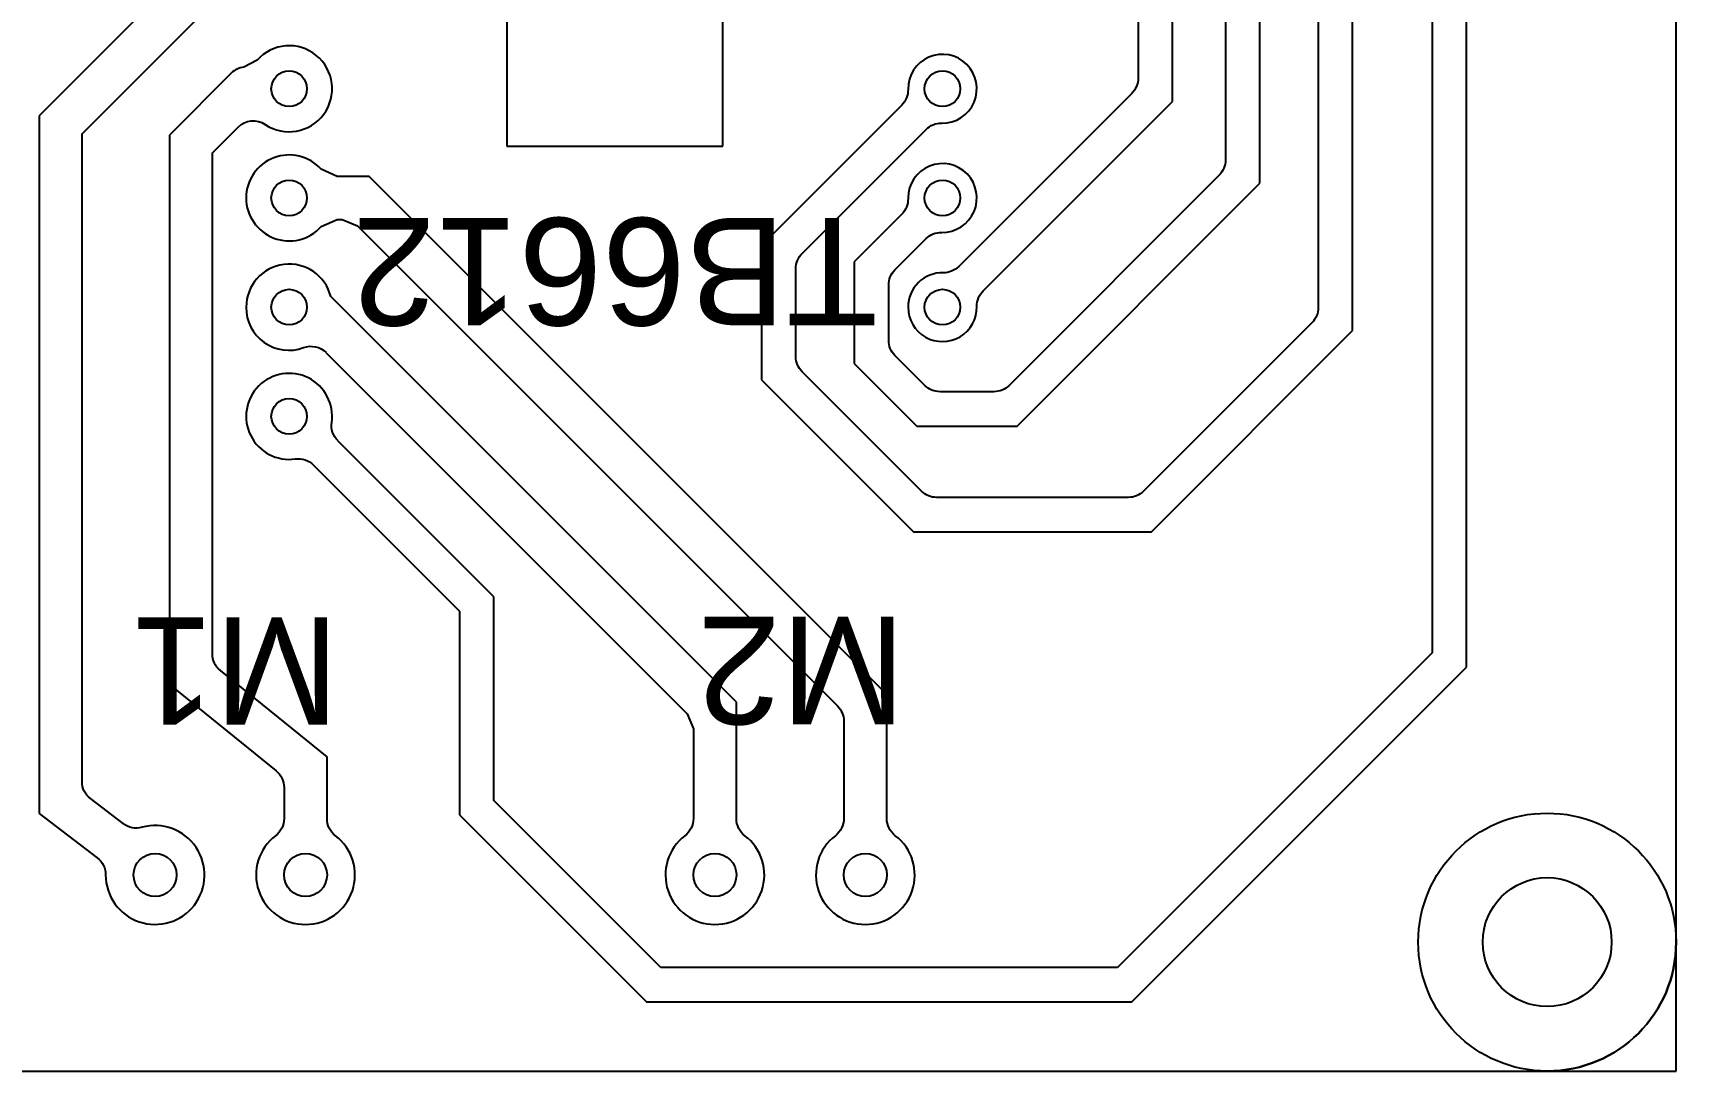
# Model space of a CAD drawing. Extents: x -87 to 75, y -128 to -16.
# Drawn here: x -50.63 to -12.4, y -111 to -86.85 of the extents above; entities that cross this region are included whole.
import ezdxf

# ---------------------------------------------------------------- set-up
doc = ezdxf.new("R2010")
doc.units = 0
for name, color, linetype in [('MOSFET', 7, 'CONTINUOUS'), ('MOSFET$MASK', 7, 'CONTINUOUS'), ('MOSFET$TRACES', 7, 'CONTINUOUS')]:
    doc.layers.add(name, color=color, linetype=linetype)
doc.styles.add('DEFAULT', font='arial.ttf')

msp = doc.modelspace()

# ---------------------------------------------------------------- linework, layer by layer
at = {"layer": 'MOSFET'}
for p, q in [((-12.4, -111), (-12.4, -16)), ((-12.4, -108), (-12.4, -19)), ((-86.6, -111), (-12.4, -111)), ((-83.6, -111), (-15.4, -111))]:
    msp.add_line(p, q, dxfattribs=at)
msp.add_circle((-15.4, -108), 3, dxfattribs=at)
msp.add_arc((-15.4, -108), 3, 270, 0, dxfattribs=at)
at = {"layer": 'MOSFET$MASK'}
for p, q in [((-39.602, -82.896), (-39.602, -89.489)), ((-34.576, -89.489), (-34.576, -82.896)), ((-39.602, -89.489), (-34.576, -89.489))]:
    msp.add_line(p, q, dxfattribs=at)
at = {"layer": 'MOSFET$TRACES'}
for p, q in [((-17.28, -101.604), (-17.28, -36.397)), ((-18.08, -36.728), (-18.08, -101.272)), ((-19.926, -93.777), (-19.926, -40.994)), ((-20.726, -41.533), (-20.726, -93.238)), ((-22.085, -90.348), (-22.085, -45.947)), ((-22.885, -46.486), (-22.885, -89.809)), ((-24.117, -88.443), (-24.117, -49.757)), ((-24.917, -50.296), (-24.917, -87.904)), ((-46.817, -85.11), (-50.488, -88.781)), ((-49.488, -89.195), (-46.549, -86.257)), ((-45.415, -87.483), (-45.725, -87.646)), ((-46.016, -87.789), (-47.456, -89.229)), ((-25.064, -88.258), (-29.09, -92.284)), ((-30.416, -88.531), (-33.68, -91.794)), ((-28.524, -92.85), (-24.117, -88.443)), ((-50.488, -88.781), (-50.488, -101.587)), ((-46.456, -89.643), (-45.857, -89.044)), ((-49.488, -101.587), (-49.488, -89.195)), ((-47.456, -89.229), (-47.456, -102.01)), ((-32.734, -91.979), (-29.851, -89.096)), ((-46.456, -101.294), (-46.456, -89.643)), ((-43.552, -90.19), (-43.925, -90.023)), ((-42.812, -90.19), (-43.552, -90.19)), ((-33.35, -99.652), (-42.812, -90.19)), ((-23.032, -90.163), (-27.918, -95.049)), ((-27.733, -95.996), (-22.085, -90.348)), ((-43.925, -91.357), (-43.552, -91.19)), ((-43.552, -91.19), (-43.433, -91.19)), ((-43.433, -91.19), (-43.08, -91.337)), ((-43.08, -91.337), (-34.057, -100.359)), ((-30.416, -91.071), (-31.521, -92.175)), ((-30.575, -92.36), (-29.851, -91.636)), ((-33.68, -91.794), (-33.68, -94.92)), ((-32.88, -94.381), (-32.88, -92.333)), ((-31.521, -92.175), (-31.521, -94.539)), ((-30.721, -94), (-30.721, -92.714)), ((-34.264, -102.421), (-43.701, -92.984)), ((-20.873, -93.592), (-24.79, -97.51)), ((-24.605, -98.456), (-19.926, -93.777)), ((-43.811, -94.289), (-35.41, -102.689)), ((-29.879, -95.049), (-30.575, -94.354)), ((-29.959, -97.51), (-32.734, -94.735)), ((-31.521, -94.539), (-30.064, -95.996)), ((-33.68, -94.92), (-30.144, -98.456)), ((-28.271, -95.196), (-29.526, -95.196)), ((-39.904, -99.97), (-43.539, -96.336)), ((-30.064, -95.996), (-27.733, -95.996)), ((-44.104, -96.902), (-40.704, -100.302)), ((-25.144, -97.656), (-29.605, -97.656)), ((-30.144, -98.456), (-24.605, -98.456)), ((-30.764, -102.238), (-33.35, -99.652)), ((-39.904, -104.707), (-39.904, -99.97)), ((-40.704, -100.302), (-40.704, -105.038)), ((-34.057, -100.359), (-31.91, -102.506)), ((-18.08, -101.272), (-25.396, -108.588)), ((-50.488, -101.587), (-50.488, -105.006)), ((-49.488, -104.264), (-49.488, -101.587)), ((-43.789, -103.688), (-46.27, -101.682)), ((-25.065, -109.388), (-17.28, -101.604)), ((-47.456, -102.01), (-44.975, -104.015)), ((-34.264, -105.126), (-34.264, -102.421)), ((-30.764, -105.126), (-30.764, -102.238)), ((-35.41, -102.689), (-35.264, -103.042)), ((-35.264, -103.042), (-35.264, -105.126)), ((-31.764, -102.859), (-31.764, -105.126)), ((-43.789, -105.126), (-43.789, -103.688)), ((-48.529, -105.244), (-49.292, -104.661)), ((-44.789, -104.404), (-44.789, -105.126)), ((-36.023, -108.588), (-39.904, -104.707)), ((-50.488, -105.006), (-49.136, -106.039)), ((-40.704, -105.038), (-36.354, -109.388)), ((-25.396, -108.588), (-36.023, -108.588)), ((-36.354, -109.388), (-25.065, -109.388))]:
    msp.add_line(p, q, dxfattribs=at)
for centre, radius in [((-44.67, -88.15), 0.415), ((-29.47, -88.15), 0.415), ((-44.67, -90.69), 0.415), ((-29.47, -90.69), 0.415), ((-44.67, -93.23), 0.415), ((-29.47, -93.23), 0.415), ((-44.67, -95.77), 0.415), ((-47.789, -106.438), 0.5), ((-44.289, -106.438), 0.5), ((-34.764, -106.438), 0.5), ((-31.264, -106.438), 0.5), ((-15.4, -108), 1.5)]:
    msp.add_circle(centre, radius, dxfattribs=at)
for centre, radius, start, end in [((-44.67, -88.15), 1, 236.26, 138.1897), ((-29.47, -88.15), 0.8, 268.8131, 181.1869), ((-45.662, -88.142), 0.5, 97.2388, 135), ((-44.67, -90.69), 1, 41.8103, 180), ((-29.47, -90.69), 0.8, 268.8131, 180), ((-44.67, -90.69), 1, 180, 318.1897), ((-29.47, -90.69), 0.8, 180, 181.1869), ((-44.67, -93.23), 1, 14.2281, 180), ((-29.47, -93.23), 0.8, 88.8115, 180.0025), ((-44.677, -93.24), 0.993, 179.4407, 290.2698), ((-29.47, -93.23), 0.8, 180, 1.1869), ((-44.67, -95.77), 1, 351.8699, 278.1301), ((-47.789, -106.438), 1.15, 179.9308, 105.3204), ((-44.289, -106.438), 1.15, 127.3052, 52.6948), ((-34.764, -106.438), 1.15, 127.3052, 52.6948), ((-31.264, -106.438), 1.15, 127.3052, 52.6948)]:
    msp.add_arc(centre, radius, start, end, dxfattribs=at)
at = {"layer": 'MOSFET$TRACES', "extrusion": (0, 0, -1)}
for centre, radius, start, end in [((25.417, -87.904), 0.5, 180, 225), ((30.77, -88.177), 0.5, 178.8131, 225), ((45.505, -89.378), 0.485, 43.5559, 125.184), ((29.497, -89.45), 0.5, 45, 91.1869), ((23.385, -89.809), 0.5, 180, 225), ((30.77, -90.717), 0.5, 178.8131, 225), ((29.497, -91.99), 0.5, 45, 91.1869), ((32.38, -92.333), 0.5, 0, 45), ((30.221, -92.714), 0.5, 360, 45), ((29.443, -91.93), 0.5, 225, 271.1885), ((28.17, -93.203), 0.5, 358.8131, 45), ((21.226, -93.238), 0.5, 180, 225), ((30.221, -94), 0.5, 315, 360), ((44.161, -94.628), 0.488, 69.3826, 135.9069), ((32.38, -94.381), 0.5, 315, 360), ((29.526, -94.696), 0.5, 270, 315), ((28.271, -94.696), 0.5, 225, 270), ((43.185, -95.982), 0.5, 315, 8.1301), ((44.455, -97.247), 0.492, 81.4128, 135.4571), ((29.605, -97.156), 0.5, 270, 315), ((25.144, -97.156), 0.5, 225, 270), ((45.972, -101.301), 0.484, 308.0319, 0.9145), ((32.264, -102.859), 0.5, 135, 180), ((48.988, -104.264), 0.5, 307.3744, 0), ((45.273, -104.397), 0.484, 128.0319, 180.9145), ((45.289, -105.126), 0.5, 180, 232.6948), ((43.289, -105.126), 0.5, 307.3052, 0), ((35.764, -105.126), 0.5, 180, 232.6948), ((33.764, -105.126), 0.5, 307.3052, 0), ((32.264, -105.126), 0.5, 180, 232.6948), ((30.264, -105.126), 0.5, 307.3052, 360), ((48.225, -104.847), 0.5, 254.6796, 307.3744), ((49.439, -106.436), 0.5, 127.3744, 180.0692)]:
    msp.add_arc(centre, radius, start, end, dxfattribs=at)

# ---------------------------------------------------------------- texts
at = {"layer": 'MOSFET$MASK', "style": 'DEFAULT'}
for s, p in [('TB6612', (-30.974, -91.155)), ('M1', (-43.499, -100.445)), ('M2', (-30.324, -100.43))]:
    msp.add_text(s, height=2.5, rotation=180, dxfattribs=at).set_placement(p)

doc.saveas('drawing.dxf')
